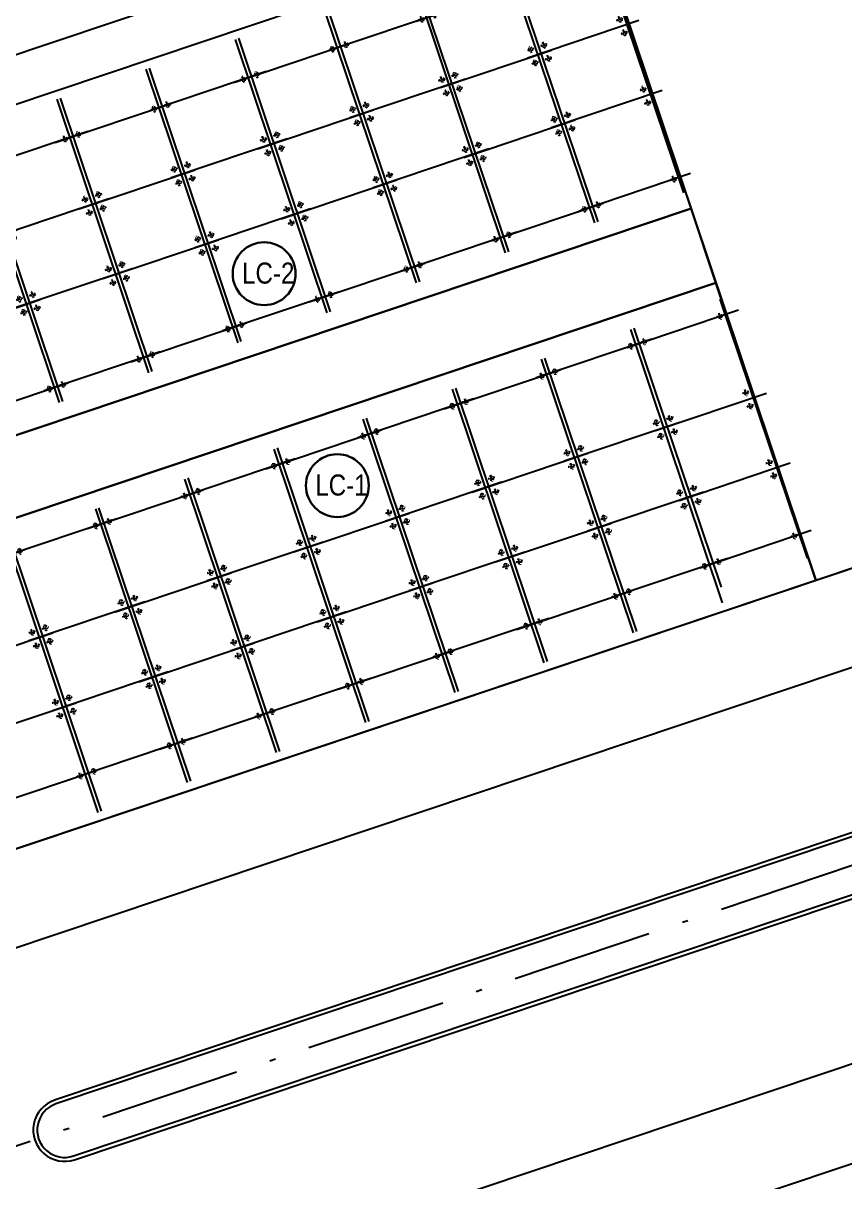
# Model space of a CAD drawing. Header units: metres. Extents: x 568006 to 1139366, y 2064802 to 4131555.
# Drawn here: x 568547 to 568599.5, y 2065995.7 to 2066069.6 of the extents above; entities that cross this region are included whole.
import ezdxf
from ezdxf.enums import TextEntityAlignment as Align
from ezdxf.xclip import XClip

# ---------------------------------------------------------------- set-up
doc = ezdxf.new("R2010")
doc.units = ezdxf.units.M
doc.header["$XCLIPFRAME"] = 0
for name, pattern in [('ACAD_ISO10W100', [18.5, 12, -3, 0.5, -3]), ('CENTER2', [1.125, 0.75, -0.125, 0.125, -0.125]), ('HIDDEN', [0.375, 0.25, -0.125])]:
    doc.linetypes.add(name, pattern=pattern)
doc.layers.get('0').update_dxf_attribs({"linetype": 'CONTINUOUS'})
for name, color, linetype, lineweight in [('-DIM', 9, 'CONTINUOUS', 13), ('hung-demlonha', 7, 'CONTINUOUS', 15), ('kata_text', 254, 'CONTINUOUS', 30)]:
    doc.layers.add(name, color=color, linetype=linetype, lineweight=lineweight)
for name, color, linetype in [('01.AXIS', 160, 'CENTER2'), ('BoThamCo', 94, 'CONTINUOUS'), ('CDC.01.AXIS', 160, 'CENTER2'), ('datoHonHop', 42, 'CONTINUOUS'), ('datOlienke', 42, 'CONTINUOUS'), ('ghi_chu', 7, 'CONTINUOUS'), ('LogDg', 7, 'CONTINUOUS'), ('SOLO', 7, 'CONTINUOUS'), ('TimDg', 222, 'CONTINUOUS'), ('ViaHeS', 32, 'CONTINUOUS')]:
    doc.layers.add(name, color=color, linetype=linetype)
doc.styles.add('QH1', font='arialbd.ttf', dxfattribs={"width": 0.8})
doc.styles.add('VNH', font='', dxfattribs={"height": 2.5})
doc.styles.get('VNH').set_extended_font_data('.VnArial NarrowH')

# ---------------------------------------------------------------- blocks, each defined once
blk = doc.blocks.new('A$C758D662A')
at = {"linetype": 'HIDDEN', "ltscale": 500}
for radius in [300, 200]:
    blk.add_circle((0, 0), radius, dxfattribs=at)
at = {"layer": 'CDC.01.AXIS', "ltscale": 200}
for p, q in [((437, 0), (-437, 0)), ((0, 437), (0, -437))]:
    blk.add_line(p, q, dxfattribs=at)
blk = doc.blocks.new('A$C2D465040')
at = {"layer": '01.AXIS', "ltscale": 500}
for p, q in [((0.111, 18.924), (0.111, 0.528)), ((5.891, 18.924), (5.891, 0.528)), ((-0.987, 17.899), (6.804, 17.899)), ((-0.987, 12.299), (6.804, 12.299)), ((-0.987, 7.599), (6.804, 7.599)), ((-1.093, 3.099), (6.697, 3.099))]:
    blk.add_line(p, q, dxfattribs=at)
at = {"xscale": 0.0004999999999999999, "yscale": 0.0004999999999999999, "zscale": 0.0004999999999999999}
for p in [(0.451, 17.899), (5.551, 17.899), (0.451, 12.749), (5.551, 12.749), (0.451, 11.849), (5.551, 11.849), (0.451, 8.049), (5.551, 8.049), (0.451, 7.149), (5.551, 7.149), (0.451, 3.099), (5.551, 3.099)]:
    blk.add_blockref('A$C758D662A', p, dxfattribs=at)
blk = doc.blocks.new('A$C4A5B0BAA')
at = {"layer": '01.AXIS', "ltscale": 500}
for p, q in [((1.35, 189.49), (1.35, 15.28)), ((59.15, 189.49), (59.15, 15.28)), ((-6.49, 179.24), (68.28, 179.24)), ((-6.49, 123.24), (68.28, 123.24)), ((-6.49, 76.24), (68.28, 76.24)), ((-7.56, 31.24), (67.21, 31.24))]:
    blk.add_line(p, q, dxfattribs=at)
at = {"xscale": 0.005, "yscale": 0.005, "zscale": 0.005}
for p in [(4.75, 179.24), (55.75, 179.24), (4.75, 127.74), (55.75, 127.74), (4.75, 118.74), (55.75, 118.74), (4.75, 80.74), (55.75, 80.74), (4.75, 71.74), (55.75, 71.74), (4.75, 31.24), (55.75, 31.24)]:
    blk.add_blockref('A$C758D662A', p, dxfattribs=at)
blk = doc.blocks.new('tmbc_khub')
at = {"layer": 'BoThamCo'}
blk.add_lwpolyline([(-63.098, 76.708, 0.010022), (-25.293, 90.244, 0.990741), (-26.569, 93.503, -0.010014), (-64.211, 80.026), (-167.249, 45.447, 1), (-166.135, 42.129)], format="xyb", close=True, dxfattribs=at)
at = {"layer": 'datoHonHop', "linetype": 'ByBlock'}
blk.add_lwpolyline([(-27.131, 121.072, -0.121118), (-17.218, 143.314, 0.257306), (-14.206, 162.384), (-23.08, 186.918), (-29.521, 190.029), (-136.648, 154.077), (-141.057, 145.214), (-118.786, 78.851), (-69.381, 95.431, 0.007975), (-39.85, 105.869, 0.265194)], format="xyb", close=True, dxfattribs=at)
at = {"layer": 'datOlienke'}
for points in [[(-126.74, 102.552), (-133.103, 121.513), (-188.814, 102.817), (-192.189, 96.416), (-188.087, 81.965)], [(-125.15, 97.812), (-186.72, 77.149), (-183.164, 64.622), (-174.616, 60.115), (-118.786, 78.851)]]:
    blk.add_lwpolyline(points, close=True, dxfattribs=at)
at = {"layer": 'kata_text'}
for centre in [(-153.969, 98.398), (-149.299, 84.881)]:
    blk.add_circle(centre, 2.004, dxfattribs=at)
at = {"layer": 'LogDg'}
blk.add_lwpolyline([(-145.434, 120.539), (-192.834, 104.632, 0.400458), (-197.985, 94.863), (-189.6, 65.326, 0.428104), (-170.398, 55.202), (-67.473, 89.743, 0.008886), (-34.387, 101.505, 0.278117), (-21.58, 117.706, -0.147047), (-11.053, 141.379, 0.270704), (-7.407, 161.224), (-17.453, 189.001, 0.407417), (-27.521, 193.864), (-136.655, 157.24, 0.414214), (-144.213, 142.045), (-140.395, 130.669, -0.414214), (-145.434, 120.539)], format="xyb", dxfattribs=at)
blk.add_lwpolyline([(-63.018, 76.471, 0.010023), (-25.202, 90.011, 0.991336), (-26.658, 93.737, -0.010014), (-64.291, 80.263), (-167.329, 45.684, 1), (-166.056, 41.892)], format="xyb", close=True, dxfattribs=at)
at = {"layer": 'SOLO'}
blk.add_lwpolyline([(-174.624, 60.112), (-73.802, 93.948)], dxfattribs=at)
at = {"layer": 'TimDg', "linetype": 'ACAD_ISO10W100', "ltscale": 0.75}
blk.add_lwpolyline([(507.546, 381.621), (291.324, 260.971), (120.566, 161.757, -0.050684), (-63.655, 78.367), (-512.602, -72.298), (-676.954, -124.133)], format="xyb", dxfattribs=at)
at = {"layer": 'ViaHeS'}
blk.add_lwpolyline([(-133.103, 121.513), (-188.814, 102.817), (-192.189, 96.416), (-183.164, 64.622), (-174.616, 60.115), (-69.381, 95.431, 0.007974), (-39.85, 105.869, 0.265195), (-27.131, 121.072, -0.121118), (-17.218, 143.314, 0.257306), (-14.206, 162.384), (-23.08, 186.918), (-29.521, 190.029), (-136.648, 154.077), (-141.057, 145.214), (-133.103, 121.513)], format="xyb", close=True, dxfattribs=at)
blk.add_lwpolyline([(-125.15, 97.812), (-126.74, 102.552), (-188.087, 81.965), (-186.72, 77.149)], close=True, dxfattribs=at)
at = {"layer": '-DIM'}
for p, xscale, yscale, zscale, rotation in [((-133.133, 121.555), 0.09999999999999999, 0.09999999999999999, 0.09999999999999999, 198.661030443944), ((-144.552, 117.697), -0.1, 0.1, 0.1, 198.6691493715972), ((-124.451, 76.924), 0.1, 0.1, 0.1, 18.66886221077875)]:
    blk.add_blockref('A$C4A5B0BAA', p, dxfattribs=dict(at, xscale=xscale, yscale=yscale, zscale=zscale, rotation=rotation))
for p, rotation in [((-144.479, 117.696), 198.5482302591836), ((-155.858, 113.878), 198.5482302381347), ((-167.236, 110.059), 198.5535391904413), ((-135.852, 73.123), 18.55505010281903), ((-147.231, 69.305), 18.54974115051244), ((-158.609, 65.487), 18.54974117156135), ((-169.982, 61.67), 18.54974117156135)]:
    blk.add_blockref('A$C2D465040', p, dxfattribs=dict(at, rotation=rotation))
for p, xscale, rotation in [((-155.86, 113.877), -0.9999999999999996, 198.5482302400123), ((-167.238, 110.059), -1, 198.5535391923189), ((-178.616, 106.24), -0.9999999999999996, 198.55353917127), ((-124.472, 76.943), -1, 18.55505008364768), ((-135.85, 73.124), -1, 18.5550501046966), ((-147.228, 69.305), -1, 18.54974115238996), ((-158.602, 65.489), -1, 18.54974115238996)]:
    blk.add_blockref('A$C2D465040', p, dxfattribs=dict(at, xscale=xscale, rotation=rotation))
at = {"layer": 'hung-demlonha', "color": 7, "ltscale": 5, "style": 'QH1', "width": 0.65}
for tag, p in [('BT04', (-109.598, 191.643)), ('BT06', (-305.798, 171.199)), ('BT05', (-282.572, 137.244))]:
    blk.add_attdef(tag, text='', height=3.96, rotation=0, dxfattribs=at).set_placement(p, align=Align.CENTER)
at = {"layer": 'kata_text', "char_height": 1.344, "width": 17.72856, "attachment_point": 1, "style": 'VNH'}
for s, insert in [('LC-2', (-155.374, 99.109)), ('LC-1', (-150.705, 85.592))]:
    blk.add_mtext(s, dxfattribs=dict(at, insert=insert))

msp = doc.modelspace()

# ---------------------------------------------------------------- linework, layer by layer
at = {"layer": 'LogDg'}
msp.add_lwpolyline([(568692.15, 2066034.926, -0.009345), (568656.521, 2066022.224), (568551.613, 2065987.017, 0.405257), (568542.025, 2065968.463), (568550.923, 2065938.978), (568539.435, 2065935.51), (568530.909, 2065963.762, 0.423227), (568511.776, 2065973.648), (568425.403, 2065944.662, 0.40652), (568420.3, 2065934.733), (568434.533, 2065888.3), (568425.929, 2065885.662), (568411.888, 2065931.466, 0.421949), (568401.694, 2065936.705), (568275.221, 2065894.261, 0.346831), (568269.797, 2065885.971), (568270.818, 2065874.448, 0.109851), (568280.271, 2065844.652), (568275.082, 2065841.639, -0.109851), (568264.842, 2065873.919), (568264.286, 2065880.185, 0.484967), (568253.772, 2065887.064), (568213.281, 2065873.475, 0.36701)], format="xyb", dxfattribs=at)
at = {"layer": 'ViaHeS', "elevation": 0}
msp.add_lwpolyline([(568214.119, 2065867.427), (568256.27, 2065881.573), (568261.452, 2065878.183), (568261.853, 2065873.654, 0.109851), (568272.488, 2065840.133), (568282.866, 2065846.158, -0.109851), (568273.807, 2065874.713), (568273.138, 2065882.252), (568277.48, 2065888.691), (568402.232, 2065930.557), (568408.438, 2065927.367), (568421.626, 2065884.343), (568438.836, 2065889.619), (568425.508, 2065933.096), (568428.783, 2065939.467), (568515.847, 2065968.686), (568524.506, 2065964.211), (568533.691, 2065933.777), (568556.668, 2065940.711), (568547.27, 2065971.851), (568551.883, 2065980.779), (568658.455, 2066016.544, 0.008545), (568691.246, 2066028.176, -0.249193)], format="xyb", dxfattribs=at)

# ---------------------------------------------------------------- next in the draw order: block references
at = {"layer": 'ghi_chu'}
ref = msp.add_blockref('tmbc_khub', (568716.382, 2065955.242), dxfattribs=at)
XClip(ref).set_block_clipping_path([(-391.9901366149, 0), (0, 477.830198009)])

doc.saveas('drawing.dxf')
